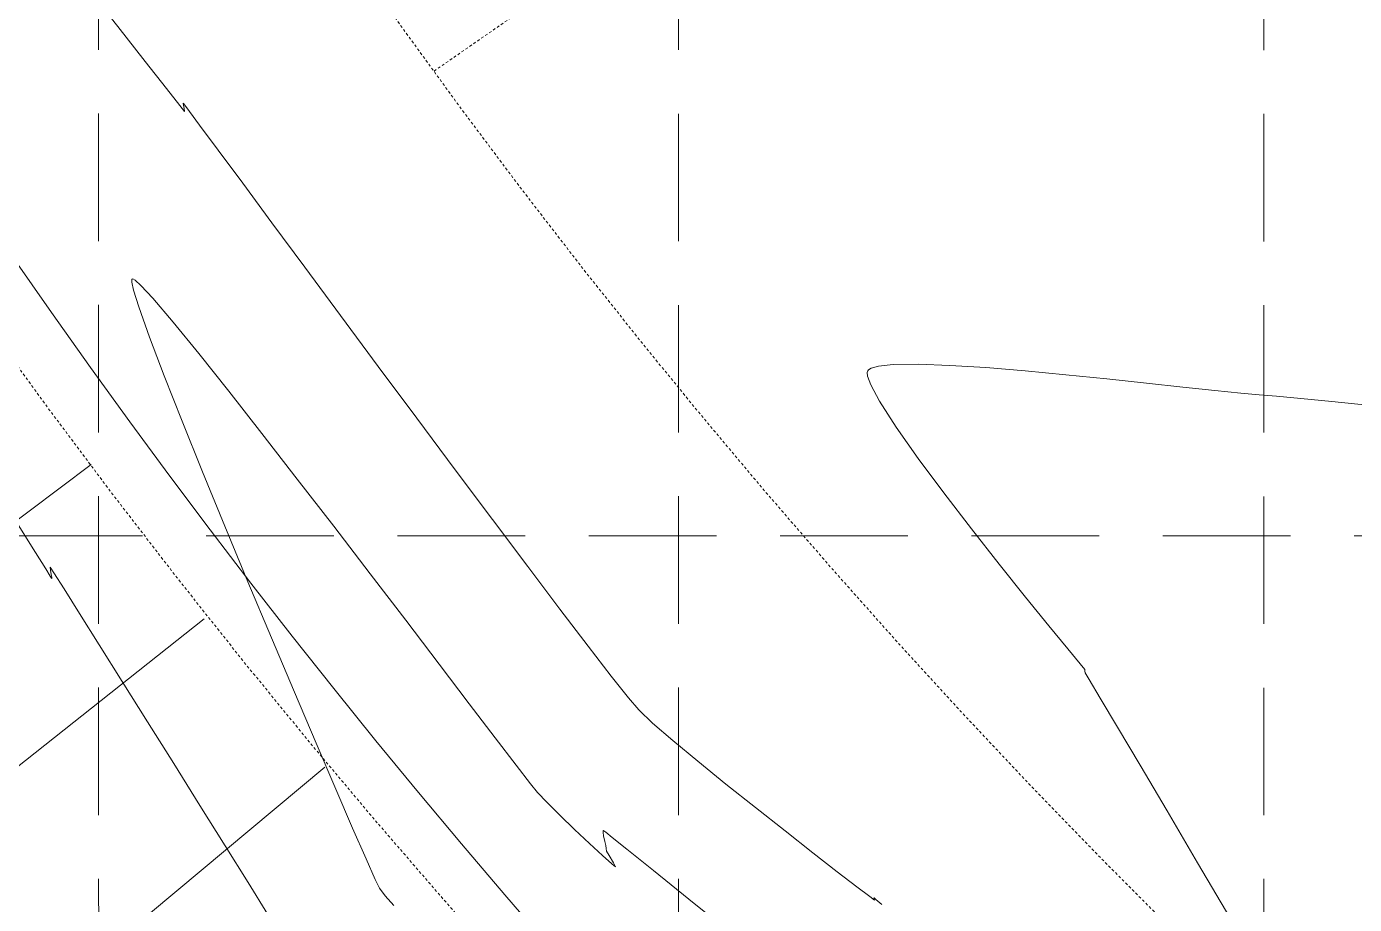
# Model space of a CAD drawing. Extents: x 2140663 to 2528301, y 336313 to 7007653.
# Drawn here: x 2527445.5 to 2527508, y 7006261.8 to 7006303.1 of the extents above; entities that cross this region are included whole.
import ezdxf

# ---------------------------------------------------------------- set-up
doc = ezdxf.new("R2010")
doc.units = 0
doc.header["$MEASUREMENT"] = 0
for name, pattern in [('HIDDEN', [0.375, 0.25, -0.125]), ('PHANTOM2', [1.25, 0.625, -0.125, 0.125, -0.125, 0.125, -0.125]), ('xdrc002pt$0$HIDDEN2', [0.1875, 0.125, -0.0625])]:
    doc.linetypes.add(name, pattern=pattern)
for name, color, linetype in [('1 EXISTING CONTOURS', 43, 'Continuous'), ('GRID', 254, 'HIDDEN'), ('LIMITS OF DISTURBANCE', 1, 'HIDDEN'), ('xdrc002ar$0$xdrc002ar$0$C-PKNG-FACE-N', 1, 'Continuous'), ('xdrc002ar$0$xdrc002ar$0$C-PKNG-STRP-N', 6, 'Continuous'), ('xdrc002bs$0$v-rail-road-exist-demo', 14, 'xdrc002bs$0$TRACKS'), ('xdrc002bs$0$v-rail-road-exst', 14, 'xdrc002bs$0$TRACKS'), ('xdrc002pt$0$V-ESMT-ACCS-N', 2, 'xdrc002pt$0$HIDDEN2'), ('xdrc002pt$0$v-prop-line', 3, 'PHANTOM2')]:
    doc.layers.add(name, color=color, linetype=linetype)
doc.linetypes.add('xdrc002bs$0$TRACKS', pattern='A,0.15,[130,ltypeshp.shx,S=0.25,R=0,X=0,Y=0],0.15', length=0.3)

msp = doc.modelspace()

# ---------------------------------------------------------------- linework, layer by layer
at = {"layer": '1 EXISTING CONTOURS', "color": 43, "lineweight": 0, "extrusion": (0.7866680289027258, 0.6173762323756077, 0), "elevation": 6313788.947605716}
msp.add_lwpolyline([(3951247.228588856, 603.0000000000007), (3951249.743475056, 603.0000000000007)], dxfattribs=at)
at = {"layer": '1 EXISTING CONTOURS', "color": 43, "lineweight": 0, "extrusion": (0.7863817918375369, 0.6177407850113062, 0), "elevation": 6315619.664060676}
msp.add_lwpolyline([(3948318.276213824, 603), (3948320.376472672, 603)], dxfattribs=at)
at = {"layer": '1 EXISTING CONTOURS', "color": 43, "lineweight": 0}
for points, elevation in [([(2527452.067771251, 7006300.190170907), (2527451.076565601, 7006301.449903605)], 603), ([(2527452.701772519, 7006299.387408196), (2527452.067771251, 7006300.190170907)], 603), ([(2527452.868163834, 7006299.491870691), (2527452.863836523, 7006299.478573804)], 603), ([(2527452.863836523, 7006299.478573804), (2527452.874076439, 7006299.40582838)], 603), ([(2527452.877235494, 7006299.481251264), (2527452.868163834, 7006299.491870691)], 603), ([(2527452.874076439, 7006299.40582838), (2527452.910853538, 7006299.244200521)], 603), ([(2527453.154310066, 7006299.112349418), (2527452.942822934, 7006299.395335079)], 603), ([(2527453.632011929, 7006298.468590055), (2527453.154310066, 7006299.112349418)], 603), ([(2527455.659302701, 7006295.727466109), (2527454.510661694, 7006297.281167077)], 603), ([(2527457.032065524, 7006293.870669992), (2527455.659302701, 7006295.727466109)], 603), ([(2527450.442974277, 7006291.19548836), (2527450.442274705, 7006291.068631938)], 604), ([(2527450.460344523, 7006291.221696549), (2527450.442974277, 7006291.19548836)], 604), ([(2527450.491466107, 7006291.223996324), (2527450.460344523, 7006291.221696549)], 604), ([(2527451.426109636, 7006290.320764299), (2527450.87322853, 7006290.91652338)], 604), ([(2527451.272952941, 7006288.491627053), (2527451.965680132, 7006286.671178601)], 604), ([(2527485.057908955, 7006286.895423099), (2527485.037657303, 7006286.831594638)], 603), ([(2527485.037657303, 7006286.831594638), (2527485.051617698, 7006286.647378313)], 603), ([(2527485.09537776, 7006286.943149249), (2527485.057908955, 7006286.895423099)], 603), ([(2527487.439566206, 7006287.211077509), (2527486.255840817, 7006287.193135932)], 603), ([(2527488.916676906, 7006287.159560665), (2527487.439566206, 7006287.211077509)], 603), ([(2527490.614832171, 7006287.051949006), (2527488.916676906, 7006287.159560665)], 603), ([(2527494.384913411, 7006286.721895659), (2527492.461691255, 7006286.901606135)], 603), ([(2527451.965680132, 7006286.671178601), (2527452.81067049, 7006284.528679647)], 604), ([(2527485.051617698, 7006286.647378313), (2527485.199479548, 7006286.239984433)], 603), ([(2527502.614544163, 7006285.850555355), (2527501.394617837, 7006285.976649789)], 603), ([(2527503.476789085, 7006285.775274941), (2527502.614544163, 7006285.850555355)], 603), ([(2527504.283129539, 7006285.7092092), (2527503.476789085, 7006285.775274941)], 603), ([(2527465.65227691, 7006282.251661521), (2527463.846946421, 7006284.676190804)], 603), ([(2527453.772724598, 7006282.144027476), (2527454.816643041, 7006279.597119373)], 604), ([(2527467.406512651, 7006279.903134123), (2527465.65227691, 7006282.251661521)], 603), ([(2527469.063784216, 7006277.693791444), (2527467.406512651, 7006279.903134123)], 603), ([(2527446.393557039, 7006277.58352684), (2527446.604806407, 7006277.247186967)], 603), ([(2527446.611539944, 7006277.52313778), (2527446.598644879, 7006277.663762839)], 603), ([(2527446.598644879, 7006277.663762839), (2527446.774206112, 7006277.397138386)], 603), ([(2527446.655817784, 7006277.321539306), (2527446.611539944, 7006277.52313778)], 603), ([(2527463.324723165, 7006275.164630746), (2527461.657409483, 7006277.348426064)], 604), ([(2527446.680908573, 7006277.1917783), (2527446.655817784, 7006277.321539306)], 603), ([(2527446.670061144, 7006277.145454069), (2527446.679092403, 7006277.132829687)], 603), ([(2527446.679092403, 7006277.132829687), (2527446.683795734, 7006277.141698009)], 603), ([(2527446.683795734, 7006277.141698009), (2527446.680908573, 7006277.1917783)], 603), ([(2527464.893997729, 7006273.104343469), (2527463.324723165, 7006275.164630746)], 604), ([(2527457.009275263, 7006274.336124514), (2527458.087590211, 7006271.781832327)], 604), ([(2527472.995119581, 7006272.532700134), (2527471.903957108, 7006273.945391611)], 603), ([(2527494.465174244, 7006273.824424632), (2527495.051207067, 7006273.112694736)], 603), ([(2527466.315411851, 7006271.236283926), (2527464.893997729, 7006273.104343469)], 604), ([(2527495.264817102, 7006272.853517332), (2527495.278048857, 7006272.770903816)], 603), ([(2527495.278048857, 7006272.770903816), (2527495.290606459, 7006272.687856775)], 603), ([(2527449.995810591, 7006272.28342582), (2527451.179296643, 7006270.39575385)], 603), ([(2527458.087590211, 7006271.781832327), (2527459.106971829, 7006269.384873348)], 604), ([(2527467.539144208, 7006269.629171812), (2527466.315411851, 7006271.236283926)], 604), ([(2527474.939029288, 7006270.332768528), (2527474.290249445, 7006270.946248249)], 603), ([(2527451.179296643, 7006270.39575385), (2527452.413314686, 7006268.425408293)], 603), ([(2527475.88872852, 7006269.509970212), (2527474.939029288, 7006270.332768528)], 603), ([(2527459.106971829, 7006269.384873348), (2527460.032220701, 7006267.225144862)], 604), ([(2527468.515373474, 7006268.351726818), (2527467.539144208, 7006269.629171812)], 604), ([(2527469.194278325, 7006267.472668637), (2527468.515373474, 7006268.351726818)], 604), ([(2527469.526037438, 7006267.060716962), (2527469.194278325, 7006267.472668637)], 604), ([(2527479.779333017, 7006266.349940015), (2527478.385281339, 7006267.462128324)], 603), ([(2527460.032220701, 7006267.225144862), (2527460.82813741, 7006265.382544156)], 604), ([(2527499.143032583, 7006266.193987154), (2527500.579366652, 7006263.759655275)], 603), ([(2527471.273098511, 7006265.327129678), (2527470.575926276, 7006265.999701423)], 604), ([(2527471.969734062, 7006264.667033271), (2527471.273098511, 7006265.327129678)], 604), ([(2527472.614931367, 7006265.188582823), (2527472.637592319, 7006265.021732486)], 604), ([(2527472.64009085, 7006265.261686957), (2527472.626747945, 7006265.269987845)], 604), ([(2527472.734331535, 7006265.190117425), (2527472.64009085, 7006265.261686957)], 604), ([(2527473.037260629, 7006264.95129539), (2527472.734331535, 7006265.190117425)], 604), ([(2527472.690842697, 7006264.762614883), (2527472.735421004, 7006264.565468169)], 604), ([(2527472.735421004, 7006264.565468169), (2527472.753979175, 7006264.429193664)], 604), ([(2527472.753979175, 7006264.429193664), (2527472.778902039, 7006264.295125716)], 604), ([(2527474.986376835, 7006263.388249392), (2527473.722266287, 7006264.404124203)], 604), ([(2527483.627777669, 7006263.337437197), (2527482.476982136, 7006264.231166818)], 603), ([(2527473.015329427, 7006263.705820424), (2527472.579316508, 7006264.09980069)], 604), ([(2527473.191256397, 7006263.565480965), (2527473.015329427, 7006263.705820424)], 604), ([(2527461.891176677, 7006262.968315218), (2527462.087900403, 7006262.556481556)], 604), ([(2527485.151305907, 7006262.163430055), (2527484.54468591, 7006262.629382397)], 603), ([(2527485.354955555, 7006262.087745021), (2527485.364981209, 7006262.037812144)], 603)]:
    msp.add_lwpolyline(points, dxfattribs=dict(at, elevation=elevation))
at = {"layer": '1 EXISTING CONTOURS', "color": 43, "lineweight": 0, "extrusion": (0.7791786015329741, 0.6268019678599605, 0), "elevation": 6360899.305051344}
msp.add_lwpolyline([(3874945.871212855, 603.0000000000007), (3874946.231458063, 603.0000000000007)], dxfattribs=at)
at = {"layer": '1 EXISTING CONTOURS', "color": 43, "lineweight": 0, "extrusion": (0.794862780529524, 0.6067892221594529, 0), "elevation": 6260325.234101382}
msp.add_lwpolyline([(4035415.413378215, 603), (4035415.521467544, 603)], dxfattribs=at)
at = {"layer": '1 EXISTING CONTOURS', "color": 43, "lineweight": 0, "extrusion": (0.9926852178563624, 0.1207313474184159, 0), "elevation": 3354845.091601299}
msp.add_lwpolyline([(6649906.896132117, 603), (6649906.757631333, 603)], dxfattribs=at)
at = {"layer": '1 EXISTING CONTOURS', "color": 43, "lineweight": 0, "extrusion": (0.8038558951927077, 0.5948240914454713, 0), "elevation": 6199223.622893886}
msp.add_lwpolyline([(4128662.539964695, 603), (4128664.017123703, 603)], dxfattribs=at)
at = {"layer": '1 EXISTING CONTOURS', "color": 43, "lineweight": 0, "extrusion": (0.8039425465044624, 0.5947069714741204, 0), "elevation": 6198622.051623211}
msp.add_lwpolyline([(4129558.810841714, 603), (4129561.418874383, 603)], dxfattribs=at)
at = {"layer": '1 EXISTING CONTOURS', "color": 43, "lineweight": 0, "extrusion": (0.8036636842088202, 0.5950837610655377, 0), "elevation": 6200557.136535457}
msp.add_lwpolyline([(4126649.871304451, 603.0000000000007), (4126652.700146844, 603.0000000000007)], dxfattribs=at)
at = {"layer": '1 EXISTING CONTOURS', "color": 43, "lineweight": 0, "extrusion": (-0.488536188385596, -0.8725436336583252, 0), "elevation": -7348045.832488342}
msp.add_lwpolyline([(-1217515.849031596, 604.0000000000007), (-1217515.973575259, 604.0000000000007)], dxfattribs=at)
at = {"layer": '1 EXISTING CONTOURS', "color": 43, "lineweight": 0, "extrusion": (-0.6702331782257016, -0.7421505822981447, 0), "elevation": -6893704.315021315}
msp.add_lwpolyline([(-2820099.491258822, 604.0000000000007), (-2820099.859233529, 604.0000000000007)], dxfattribs=at)
at = {"layer": '1 EXISTING CONTOURS', "color": 43, "lineweight": 0, "extrusion": (0.9771262846777413, 0.212659878190207, 0), "elevation": 3959595.2655874}
msp.add_lwpolyline([(6308543.858077244, 604), (6308543.482693761, 604)], dxfattribs=at)
at = {"layer": '1 EXISTING CONTOURS', "color": 43, "lineweight": 0, "extrusion": (0.9551042884162464, 0.2962698065090257, 0), "elevation": 4489731.222999739}
msp.add_lwpolyline([(5942931.018068552, 604), (5942930.189146349, 604)], dxfattribs=at)
at = {"layer": '1 EXISTING CONTOURS', "color": 43, "lineweight": 0, "extrusion": (0.9420240285210817, 0.3355454212009341, 0), "elevation": 4731847.853016121}
msp.add_lwpolyline([(5752018.913716514, 604), (5752017.407915578, 604)], dxfattribs=at)
at = {"layer": '1 EXISTING CONTOURS', "color": 43, "lineweight": 0, "extrusion": (0.7609295996232405, 0.6488344507015754, 0), "elevation": 6469135.133465663}
msp.add_lwpolyline([(3691394.653484884, 604.0000000000007), (3691396.130888605, 604.0000000000007)], dxfattribs=at)
at = {"layer": '1 EXISTING CONTOURS', "color": 43, "lineweight": 0, "extrusion": (0.8032713981578713, 0.595613180597524, 0), "elevation": 6203274.915636918}
msp.add_lwpolyline([(4122560.343253949, 603.0000000000007), (4122563.314833092, 603.0000000000007)], dxfattribs=at)
at = {"layer": '1 EXISTING CONTOURS', "color": 43, "lineweight": 0, "extrusion": (0.7747316197981199, 0.6322902160281949, 0), "elevation": 6388105.389612813}
msp.add_lwpolyline([(3829908.451133144, 604), (3829910.363705174, 604)], dxfattribs=at)
at = {"layer": '1 EXISTING CONTOURS', "color": 43, "lineweight": 0, "extrusion": (0.78221235601877, 0.6230119020464738, 0), "elevation": 6342006.065994961}
msp.add_lwpolyline([(3905768.885930005, 604.0000000000007), (3905771.149433165, 604.0000000000007)], dxfattribs=at)
at = {"layer": '1 EXISTING CONTOURS', "color": 43, "lineweight": 0, "extrusion": (0.8027510695878132, 0.5963142797850995, 0), "elevation": 6206871.907132868}
msp.add_lwpolyline([(4117139.73407414, 603), (4117142.770318402, 603)], dxfattribs=at)
at = {"layer": '1 EXISTING CONTOURS', "color": 43, "lineweight": 0, "extrusion": (0.5257164844820967, -0.8506598485550999, 0), "elevation": -4631226.411070024}
msp.add_lwpolyline([(5833350.786858407, 603), (5833350.62948456, 603)], dxfattribs=at)
at = {"layer": '1 EXISTING CONTOURS', "color": 43, "lineweight": 0, "extrusion": (0.2666266008921512, -0.9637999043871596, 0), "elevation": -6078763.970175419}
msp.add_lwpolyline([(4304052.869088173, 603.0000000000003), (4304052.516876543, 603.0000000000003)], dxfattribs=at)
at = {"layer": '1 EXISTING CONTOURS', "color": 43, "lineweight": 0, "extrusion": (0.1061362513842834, -0.9943515958362477, 0), "elevation": -6698454.934761539}
msp.add_lwpolyline([(3256831.050750659, 603.0000000000007), (3256830.359717518, 603.0000000000007)], dxfattribs=at)
at = {"layer": '1 EXISTING CONTOURS', "color": 43, "lineweight": 0, "extrusion": (-0.08113623529710862, -0.9967030206244045, 0), "elevation": -7188258.541275484}
msp.add_lwpolyline([(1950695.62856532, 603), (1950693.775597039, 603)], dxfattribs=at)
at = {"layer": '1 EXISTING CONTOURS', "color": 43, "lineweight": 0, "extrusion": (-0.1010318333602966, -0.9948831934693928, 0), "elevation": -7225794.299757414}
msp.add_lwpolyline([(1806705.62973413, 603), (1806703.692577592, 603)], dxfattribs=at)
at = {"layer": '1 EXISTING CONTOURS', "color": 43, "lineweight": 0, "extrusion": (0.8806908808928903, 0.4736914315375623, 0), "elevation": 5544750.925553536}
msp.add_lwpolyline([(4973124.31814816, 603), (4973123.45640059, 603)], dxfattribs=at)
at = {"layer": '1 EXISTING CONTOURS', "color": 43, "lineweight": 0, "extrusion": (-0.1061017011673292, -0.9943552830902036, 0), "elevation": -7234909.680566076}
msp.add_lwpolyline([(1769852.261170388, 603.0000000000007), (1769850.391691647, 603.0000000000007)], dxfattribs=at)
at = {"layer": '1 EXISTING CONTOURS', "color": 43, "lineweight": 0, "extrusion": (-0.1085529203711155, -0.9940906716587287, 0), "elevation": -7239251.189166036}
msp.add_lwpolyline([(1752011.241148353, 603), (1752009.512667294, 603)], dxfattribs=at)
at = {"layer": '1 EXISTING CONTOURS', "color": 43, "lineweight": 0, "extrusion": (-0.1080127552794141, -0.9941495082214494, 0), "elevation": -7238298.147750465}
msp.add_lwpolyline([(1755946.015874887, 603.0000000000007), (1755944.501749524, 603.0000000000007)], dxfattribs=at)
at = {"layer": '1 EXISTING CONTOURS', "color": 43, "lineweight": 0, "extrusion": (0.7868576323979108, 0.6171345609647497, 0), "elevation": 6312568.460814565}
msp.add_lwpolyline([(3953167.205812427, 604.0000000000007), (3953169.735660876, 604.0000000000007)], dxfattribs=at)
at = {"layer": '1 EXISTING CONTOURS', "color": 43, "lineweight": 0, "extrusion": (0.84083546485496, 0.5412907915733867, 0), "elevation": 5917637.34987684}
msp.add_lwpolyline([(4523028.624093725, 603.0000000000007), (4523027.157196581, 603.0000000000007)], dxfattribs=at)
at = {"layer": '1 EXISTING CONTOURS', "color": 43, "lineweight": 0, "extrusion": (-0.09321587146452781, -0.9956459216544348, 0), "elevation": -7211383.30670214}
msp.add_lwpolyline([(1863403.464515036, 603.0000000000007), (1863402.303348638, 603.0000000000007)], dxfattribs=at)
at = {"layer": '1 EXISTING CONTOURS', "color": 43, "lineweight": 0, "extrusion": (-0.09759037014307598, -0.9952266674759763, 0), "elevation": -7219502.461392436}
msp.add_lwpolyline([(1831696.265250949, 603.0000000000007), (1831694.810195583, 603.0000000000007)], dxfattribs=at)
at = {"layer": '1 EXISTING CONTOURS', "color": 43, "lineweight": 0, "extrusion": (-0.0989840519528478, -0.9950890198665626, 0), "elevation": -7222060.603321115}
msp.add_lwpolyline([(1821585.518013002, 603.0000000000007), (1821583.827371893, 603.0000000000007)], dxfattribs=at)
at = {"layer": '1 EXISTING CONTOURS', "color": 43, "lineweight": 0, "extrusion": (0.9273739066408901, 0.3741358540445081, 0), "elevation": 4965196.032698374}
msp.add_lwpolyline([(5551834.738521876, 604.0000000000003), (5551832.167118742, 604.0000000000003)], dxfattribs=at)
at = {"layer": '1 EXISTING CONTOURS', "color": 43, "lineweight": 0, "extrusion": (0.8169192004415646, 0.5767521304251202, 0), "elevation": 6105641.536589366}
msp.add_lwpolyline([(4265834.958840977, 603), (4265833.160041941, 603)], dxfattribs=at)
at = {"layer": '1 EXISTING CONTOURS', "color": 43, "lineweight": 0, "extrusion": (0.7899769820929352, 0.6131365001069001, 0), "elevation": 6292440.932047058}
msp.add_lwpolyline([(3985124.469217727, 604.0000000000003), (3985127.18069077, 604.0000000000003)], dxfattribs=at)
at = {"layer": '1 EXISTING CONTOURS', "color": 43, "lineweight": 0, "extrusion": (0.8025303609709419, 0.59661128024858, 0), "elevation": 6208412.744960241}
msp.add_lwpolyline([(4114827.130130015, 603), (4114825.112197705, 603)], dxfattribs=at)
at = {"layer": '1 EXISTING CONTOURS', "color": 43, "lineweight": 0, "extrusion": (0.7921665467129204, 0.6103049748027018, 0), "elevation": 6278136.500923398}
msp.add_lwpolyline([(4007618.92960403, 604), (4007621.737917933, 604)], dxfattribs=at)
at = {"layer": '1 EXISTING CONTOURS', "color": 43, "lineweight": 0, "extrusion": (0.7929631116978112, 0.6092696475999152, 0), "elevation": 6272919.711750517}
msp.add_lwpolyline([(4015800.394154257, 603.0000000000007), (4015798.271288084, 603.0000000000007)], dxfattribs=at)
at = {"layer": '1 EXISTING CONTOURS', "color": 43, "lineweight": 0, "extrusion": (0.8494149619904388, 0.5277255179984969, 0), "elevation": 5844242.247915816}
msp.add_lwpolyline([(4617441.648549151, 603.0000000000003), (4617439.958046018, 603.0000000000003)], dxfattribs=at)
at = {"layer": '1 EXISTING CONTOURS', "color": 43, "lineweight": 0, "extrusion": (0.9236924385391729, 0.383134805239039, 0), "elevation": 5018940.471775176}
msp.add_lwpolyline([(5503291.577225445, 604.0000000000007), (5503288.730751189, 604.0000000000007)], dxfattribs=at)
at = {"layer": '1 EXISTING CONTOURS', "color": 43, "lineweight": 0, "extrusion": (0.793728928412574, 0.6082716401419903, 0), "elevation": 6267839.246956293}
msp.add_lwpolyline([(4023701.76417905, 604), (4023704.584516812, 604)], dxfattribs=at)
at = {"layer": '1 EXISTING CONTOURS', "color": 43, "lineweight": 0, "extrusion": (0.7861625481529061, 0.6180197795230586, 0), "elevation": 6317037.225528118}
msp.add_lwpolyline([(3946035.752123968, 603.0000000000003), (3946033.639098686, 603.0000000000003)], dxfattribs=at)
at = {"layer": '1 EXISTING CONTOURS', "color": 43, "lineweight": 0, "extrusion": (0.8485954560499591, 0.5290422969587234, 0), "elevation": 5851396.710901815}
msp.add_lwpolyline([(4608370.183712624, 603.0000000000007), (4608369.275718106, 603.0000000000007)], dxfattribs=at)
at = {"layer": '1 EXISTING CONTOURS', "color": 43, "lineweight": 0, "extrusion": (0.8439698892027281, 0.5363905537191487, 0), "elevation": 5891189.98655354}
msp.add_lwpolyline([(4557388.583874369, 603), (4557387.693015692, 603)], dxfattribs=at)
at = {"layer": '1 EXISTING CONTOURS', "color": 43, "lineweight": 0, "extrusion": (0.7982389165900285, 0.6023409599563834, 0), "elevation": 6237692.19898926}
msp.add_lwpolyline([(4070282.859227464, 603), (4070285.37348112, 603)], dxfattribs=at)
at = {"layer": '1 EXISTING CONTOURS', "color": 43, "lineweight": 0, "extrusion": (0.7811004110090076, 0.6244054355317222, 0), "elevation": 6348982.398251656}
msp.add_lwpolyline([(3894427.210296406, 603.0000000000003), (3894425.222162444, 603.0000000000003)], dxfattribs=at)
at = {"layer": '1 EXISTING CONTOURS', "color": 43, "lineweight": 0, "extrusion": (0.8417237006074136, 0.5399085217291547, 0), "elevation": 5910160.500638619}
msp.add_lwpolyline([(4532759.651833339, 603), (4532759.530970759, 603)], dxfattribs=at)
at = {"layer": '1 EXISTING CONTOURS', "color": 43, "lineweight": 0, "extrusion": (0.9223916394934557, 0.3862559558020757, 0), "elevation": 5037520.404845966}
msp.add_lwpolyline([(5486286.401929487, 604.0000000000007), (5486283.548772544, 604.0000000000007)], dxfattribs=at)
at = {"layer": '1 EXISTING CONTOURS', "color": 43, "lineweight": 0, "extrusion": (0.8457156471572724, 0.5336338109165837, 0), "elevation": 5876287.794983853}
msp.add_lwpolyline([(4576586.478221894, 603.0000000000007), (4576585.11064713, 603.0000000000007)], dxfattribs=at)
at = {"layer": '1 EXISTING CONTOURS', "color": 43, "lineweight": 0, "extrusion": (0.777215870047853, 0.6292340513241149, 0), "elevation": 6372994.866370307}
msp.add_lwpolyline([(3855004.764918195, 603), (3855003.016874474, 603)], dxfattribs=at)
at = {"layer": '1 EXISTING CONTOURS', "color": 43, "lineweight": 0, "extrusion": (0.8464851956395448, 0.5324122590277965, 0), "elevation": 5869674.259685708}
msp.add_lwpolyline([(4585064.188171865, 603), (4585062.438833677, 603)], dxfattribs=at)
at = {"layer": '1 EXISTING CONTOURS', "color": 43, "lineweight": 0, "extrusion": (0.7956662036368543, 0.6057353319644778, 0), "elevation": 6254971.648766225}
msp.add_lwpolyline([(4043676.3589952, 603.0000000000007), (4043678.547632482, 603.0000000000007)], dxfattribs=at)
at = {"layer": '1 EXISTING CONTOURS', "color": 43, "lineweight": 0, "extrusion": (0.7742023941997961, 0.6329381113626383, 0), "elevation": 6391329.988385448}
msp.add_lwpolyline([(3824527.788689534, 603), (3824526.396022005, 603)], dxfattribs=at)
at = {"layer": '1 EXISTING CONTOURS', "color": 43, "lineweight": 0, "extrusion": (0.8469373128318639, 0.5316927572697805, 0), "elevation": 5865775.936326245}
msp.add_lwpolyline([(4590048.599703101, 603.0000000000007), (4590046.563559003, 603.0000000000007)], dxfattribs=at)
at = {"layer": '1 EXISTING CONTOURS', "color": 43, "lineweight": 0, "extrusion": (0.7716820544487891, 0.6360084958879844, 0), "elevation": 6406471.797910023}
msp.add_lwpolyline([(3799106.903751056, 603.0000000000007), (3799106.567890707, 603.0000000000007)], dxfattribs=at)
at = {"layer": '1 EXISTING CONTOURS', "color": 43, "lineweight": 0, "extrusion": (0.7830716821455473, 0.6219314597459618, 0), "elevation": 6336613.833505966}
msp.add_lwpolyline([(3914497.34487547, 603), (3914498.648428419, 603)], dxfattribs=at)
at = {"layer": '1 EXISTING CONTOURS', "color": 43, "lineweight": 0, "extrusion": (0.8595673975944723, 0.5110223957838507, 0), "elevation": 5752914.803842409}
msp.add_lwpolyline([(4730756.882400166, 603), (4730756.523281705, 603)], dxfattribs=at)
at = {"layer": '1 EXISTING CONTOURS', "color": 43, "lineweight": 0, "extrusion": (0.8593381754783215, 0.5114077631064957, 0), "elevation": 5755035.434409749}
msp.add_lwpolyline([(4728176.516536761, 603), (4728175.499888279, 603)], dxfattribs=at)
at = {"layer": '1 EXISTING CONTOURS', "color": 43, "lineweight": 0, "extrusion": (0.7595592511485155, 0.6504381169601813, 0), "elevation": 6476912.160389534}
msp.add_lwpolyline([(3677712.295260801, 603.0000000000007), (3677713.040003865, 603.0000000000007)], dxfattribs=at)
at = {"layer": '1 EXISTING CONTOURS', "color": 43, "lineweight": 0, "extrusion": (0.8596487316081844, 0.5108855627676709, 0), "elevation": 5752161.686429821}
msp.add_lwpolyline([(4731671.199716275, 603.0000000000007), (4731669.60756764, 603.0000000000007)], dxfattribs=at)
at = {"layer": '1 EXISTING CONTOURS', "color": 43, "lineweight": 0, "extrusion": (0.8600883257813364, 0.510145147830162, 0), "elevation": 5748085.212233499}
msp.add_lwpolyline([(4736620.919486067, 603), (4736618.833865819, 603)], dxfattribs=at)
at = {"layer": '1 EXISTING CONTOURS', "color": 43, "lineweight": 0, "extrusion": (0.6390915297481929, 0.7691306888976117, 0), "elevation": 7004025.326934908}
msp.add_lwpolyline([(2533686.700803517, 603.0000000000007), (2533688.227485115, 603.0000000000007)], dxfattribs=at)
at = {"layer": '1 EXISTING CONTOURS', "color": 43, "lineweight": 0, "extrusion": (0.8477312418664311, 0.5304260000825738, 0), "elevation": 5858907.309491721}
msp.add_lwpolyline([(4598806.159127381, 603), (4598803.832320166, 603)], dxfattribs=at)
at = {"layer": '1 EXISTING CONTOURS', "color": 43, "lineweight": 0, "extrusion": (-0.6297980508768733, -0.7767589169824131, 0), "elevation": -7033981.686655533}
msp.add_lwpolyline([(-2449292.218322886, 603), (-2449293.92069813, 603)], dxfattribs=at)
at = {"layer": '1 EXISTING CONTOURS', "color": 43, "lineweight": 0, "extrusion": (0.8606230717010251, 0.5092425045652536, 0), "elevation": 5743112.620475297}
msp.add_lwpolyline([(4742646.836205199, 603.0000000000007), (4742644.339139831, 603.0000000000007)], dxfattribs=at)
at = {"layer": '1 EXISTING CONTOURS', "color": 43, "lineweight": 0, "extrusion": (0.7209186283657776, 0.6930197192542259, 0), "elevation": 6677581.095385413}
msp.add_lwpolyline([(3299361.584996886, 604.0000000000007), (3299362.218018323, 604.0000000000007)], dxfattribs=at)
at = {"layer": '1 EXISTING CONTOURS', "color": 43, "lineweight": 0, "extrusion": (0.8479618754694505, 0.5300572212038359, 0), "elevation": 5856906.462146271}
msp.add_lwpolyline([(4601351.784318103, 603), (4601349.55054219, 603)], dxfattribs=at)
at = {"layer": '1 EXISTING CONTOURS', "color": 43, "lineweight": 0, "extrusion": (-0.7032966791265017, -0.7108964630166861, 0), "elevation": -6758291.380780705}
msp.add_lwpolyline([(-3130713.717862194, 604), (-3130714.577611159, 604)], dxfattribs=at)
at = {"layer": '1 EXISTING CONTOURS', "color": 43, "lineweight": 0, "extrusion": (-0.6192708317824016, -0.7851774556770797, 0), "elevation": -7066356.891702602}
msp.add_lwpolyline([(-2354254.478309861, 603), (-2354256.24780444, 603)], dxfattribs=at)
at = {"layer": '1 EXISTING CONTOURS', "color": 43, "lineweight": 0, "extrusion": (0.916402572977647, 0.4002578222095708, 0), "elevation": 5120484.129844768}
msp.add_lwpolyline([(5408923.656737406, 604.0000000000007), (5408922.079291329, 604.0000000000007)], dxfattribs=at)
at = {"layer": '1 EXISTING CONTOURS', "color": 43, "lineweight": 0, "extrusion": (0.9990351755155477, -0.04391717298072478, 0), "elevation": 2217338.687232876}
msp.add_lwpolyline([(7110504.891685152, 604), (7110504.824418297, 604)], dxfattribs=at)
at = {"layer": '1 EXISTING CONTOURS', "color": 43, "lineweight": 0, "extrusion": (0.8483876003765465, -0.5293755562238642, 0), "elevation": -1564669.137527663}
msp.add_lwpolyline([(7282010.807631809, 604.0000000000003), (7282010.790890562, 604.0000000000003)], dxfattribs=at)
at = {"layer": '1 EXISTING CONTOURS', "color": 43, "lineweight": 0, "extrusion": (0.9795296747624181, 0.2012998168400352, 0), "elevation": 3886094.316279212}
msp.add_lwpolyline([(6354064.719021395, 604.0000000000003), (6354064.454488721, 604.0000000000003)], dxfattribs=at)
at = {"layer": '1 EXISTING CONTOURS', "color": 43, "lineweight": 0, "extrusion": (-0.6241152866908718, -0.7813322653767545, 0), "elevation": -7051655.425478752}
msp.add_lwpolyline([(-2397919.94811349, 604.0000000000007), (-2397920.824828416, 604.0000000000007)], dxfattribs=at)
at = {"layer": '1 EXISTING CONTOURS', "color": 43, "lineweight": 0, "extrusion": (0.6159736365121788, 0.7877667669570494, 0), "elevation": 7076164.694400598}
msp.add_lwpolyline([(2324607.357404217, 603), (2324609.018151945, 603)], dxfattribs=at)
at = {"layer": '1 EXISTING CONTOURS', "color": 43, "lineweight": 0, "extrusion": (0.8482291127956948, 0.5296294668972154, 0), "elevation": 5854584.932579331}
msp.add_lwpolyline([(4604303.015638811, 603), (4604300.969853706, 603)], dxfattribs=at)
at = {"layer": '1 EXISTING CONTOURS', "color": 43, "lineweight": 0, "extrusion": (-0.6812192709909792, -0.73207943887977, 0), "elevation": -6850904.918757249}
msp.add_lwpolyline([(-2922491.414786462, 604), (-2922492.247459002, 604)], dxfattribs=at)
at = {"layer": '1 EXISTING CONTOURS', "color": 43, "lineweight": 0, "extrusion": (0.8552122021185192, 0.5182780039202831, 0), "elevation": 5792718.234855132}
msp.add_lwpolyline([(4681909.169646619, 604), (4681908.932372901, 604)], dxfattribs=at)
at = {"layer": '1 EXISTING CONTOURS', "color": 43, "lineweight": 0, "extrusion": (0.9134115963090587, 0.4070371675021058, 0), "elevation": 5160422.434027926}
msp.add_lwpolyline([(5370831.973374206, 604), (5370830.912895777, 604)], dxfattribs=at)
at = {"layer": '1 EXISTING CONTOURS', "color": 43, "lineweight": 0, "extrusion": (0.853750028180048, 0.5206830988063348, 0), "elevation": 5805873.359786311}
msp.add_lwpolyline([(4665585.743460296, 604), (4665585.352118948, 604)], dxfattribs=at)
at = {"layer": '1 EXISTING CONTOURS', "color": 43, "lineweight": 0, "extrusion": (0.9137975975886684, 0.4061698544219874, 0), "elevation": 5155331.982573343}
msp.add_lwpolyline([(5375723.606849569, 604.0000000000003), (5375723.396061438, 604.0000000000003)], dxfattribs=at)
at = {"layer": '1 EXISTING CONTOURS', "color": 43, "lineweight": 0, "extrusion": (0.8620083204174497, 0.5068941265501975, 0), "elevation": 5730160.478104744}
msp.add_lwpolyline([(4758282.457328915, 603.0000000000007), (4758279.38344088, 603.0000000000007)], dxfattribs=at)
at = {"layer": '1 EXISTING CONTOURS', "color": 43, "lineweight": 0, "extrusion": (0.6275757986520617, 0.7785554681242866, 0), "elevation": 7040946.805189107}
msp.add_lwpolyline([(2429179.737646999, 604), (2429181.870256271, 604)], dxfattribs=at)
at = {"layer": '1 EXISTING CONTOURS', "color": 43, "lineweight": 0, "extrusion": (-0.6111960362210507, -0.7914792513437584, 0), "elevation": -7090100.035943329}
msp.add_lwpolyline([(-2281748.372591272, 603.0000000000007), (-2281749.531065408, 603.0000000000007)], dxfattribs=at)
at = {"layer": '1 EXISTING CONTOURS', "color": 43, "lineweight": 0, "extrusion": (0.8485877402223088, 0.5290546731145992, 0), "elevation": 5851464.191279732}
msp.add_lwpolyline([(4608266.373806069, 603), (4608264.610971055, 603)], dxfattribs=at)
at = {"layer": '1 EXISTING CONTOURS', "color": 43, "lineweight": 0, "extrusion": (0.7919323728901666, 0.6106088082959091, 0), "elevation": 6279664.678882356}
msp.add_lwpolyline([(4005195.517940009, 604.0000000000007), (4005195.067728984, 604.0000000000007)], dxfattribs=at)
at = {"layer": '1 EXISTING CONTOURS', "color": 43, "lineweight": 0, "extrusion": (0.7421881920443962, 0.6701915305268117, 0), "elevation": 6571390.308562379}
msp.add_lwpolyline([(3506081.205890076, 604), (3506080.592586389, 604)], dxfattribs=at)
at = {"layer": '1 EXISTING CONTOURS', "color": 43, "lineweight": 0, "extrusion": (-0.6282050480229517, -0.7780478247758815, 0), "elevation": -7038980.535952199}
msp.add_lwpolyline([(-2434868.91545349, 604), (-2434871.480342135, 604)], dxfattribs=at)
at = {"layer": '1 EXISTING CONTOURS', "color": 43, "lineweight": 0, "extrusion": (-0.6057133856228799, -0.7956829107611075, 0), "elevation": -7105694.659862502}
msp.add_lwpolyline([(-2232709.757071063, 603.0000000000007), (-2232710.033476141, 603.0000000000007)], dxfattribs=at)
at = {"layer": '1 EXISTING CONTOURS', "color": 43, "lineweight": 0, "extrusion": (0.9959413215792432, -0.09000491081597045, 0), "elevation": 1886629.104834222}
msp.add_lwpolyline([(7205312.042604411, 603.0000000000007), (7205312.038778858, 603.0000000000007)], dxfattribs=at)
at = {"layer": '1 EXISTING CONTOURS', "color": 43, "lineweight": 0, "extrusion": (0.9877865959542915, 0.1558128391790395, 0), "elevation": 3588281.743019889}
msp.add_lwpolyline([(6526877.131376783, 603), (6526877.108878194, 603)], dxfattribs=at)
at = {"layer": '1 EXISTING CONTOURS', "color": 43, "lineweight": 0, "extrusion": (-0.6456839459145827, -0.7636047681806174, 0), "elevation": -6981971.872392594}
msp.add_lwpolyline([(-2593831.087488536, 603.0000000000007), (-2593831.101599776, 603.0000000000007)], dxfattribs=at)
at = {"layer": '1 EXISTING CONTOURS', "color": 43, "lineweight": 0, "extrusion": (-0.6515288753040054, -0.7586238360644212, 0), "elevation": -6961847.129937986}
msp.add_lwpolyline([(-2647371.317102402, 603), (-2647371.427789746, 603)], dxfattribs=at)
at = {"layer": '1 EXISTING CONTOURS', "color": 43, "lineweight": 0, "extrusion": (0.9889888950448369, 0.1479897478813751, 0), "elevation": 3536509.910921433}
msp.add_lwpolyline([(6555073.429232985, 603.0000000000003), (6555073.386963204, 603.0000000000003)], dxfattribs=at)
at = {"layer": '1 EXISTING CONTOURS', "color": 43, "lineweight": 0, "extrusion": (-0.6523551179024836, -0.7579134516199306, 0), "elevation": -6958958.306519005}
msp.add_lwpolyline([(-2654955.312822036, 603.0000000000007), (-2654955.675594694, 603.0000000000007)], dxfattribs=at)
at = {"layer": 'GRID', "color": 253, "linetype": 'HIDDEN', "lineweight": 0, "ltscale": 24}
for p, q in [((2527448.923389785, 7006032.003245368), (2527448.642908241, 7007623.487741725)), ((2527476.162591924, 7006031.998962794), (2527476.168752994, 7007623.471191216)), ((2527503.695680559, 7006031.994634018), (2527503.666313902, 7007623.464716725)), ((2527228.947377252, 7006279.146858971), (2528272.331315909, 7006279.146858971))]:
    msp.add_line(p, q, dxfattribs=at)
at = {"layer": 'LIMITS OF DISTURBANCE', "ltscale": 70, "const_width": 6}
msp.add_lwpolyline([(2527323.279507909, 7007478.034385583), (2527323.279507909, 7007463.102355542), (2527345.362386929, 7006446.874516389, 0.3527120601780434), (2527681.725039883, 7006131.321992346), (2528205.897920626, 7006144.525554366), (2528183.386823632, 7007495.015237641)], format="xyb", close=True, dxfattribs=at)
at = {"layer": 'xdrc002ar$0$xdrc002ar$0$C-PKNG-FACE-N', "color": 7, "linetype": 'Continuous', "lineweight": 0}
msp.add_arc((2527731.944868506, 7006495.461958744), 372.7365509038806, 212.5615500005456, 241.6352742684922, dxfattribs=at)
at = {"layer": 'xdrc002ar$0$xdrc002ar$0$C-PKNG-STRP-N', "color": 7, "linetype": 'Continuous', "lineweight": 0}
for p, q in [((2527448.534097433, 7006282.496203871), (2527433.961500568, 7006271.545794047)), ((2527453.849009545, 7006275.233171142), (2527439.737908383, 7006264.058352817)), ((2527459.525472078, 7006268.249067168), (2527445.70240517, 7006256.719862406))]:
    msp.add_line(p, q, dxfattribs=at)
at = {"layer": 'xdrc002bs$0$v-rail-road-exist-demo', "color": 7, "lineweight": 0, "ltscale": 0.1}
msp.add_lwpolyline([(2527406.993449498, 7006362.756524464, 0.2893170627698015), (2527718.472789923, 7006137.537521685, 0.2893170627698015)], format="xyb", dxfattribs=at)
at = {"layer": 'xdrc002bs$0$v-rail-road-exst', "color": 7, "lineweight": 0, "ltscale": 0.1}
msp.add_lwpolyline([(2527329.612689179, 7006488.599018269, 0.1754023176800247), (2527409.052752624, 7006268.680676657, 0.02902946981657823), (2527447.886468883, 7006227.158564671, 0.06767570571352022), (2527510.611701932, 7006181.840893986, 0.01454100416896879), (2527558.661133012, 7006157.949311711, 0.01454100416896879)], format="xyb", dxfattribs=at)
at = {"layer": 'xdrc002pt$0$V-ESMT-ACCS-N', "color": 7, "lineweight": 0}
msp.add_line((2527476.967837545, 7006309.544364433), (2527464.643342484, 7006300.994111716), dxfattribs=at)
for centre, radius, start, end in [((2527731.941730154, 7006495.772756338), 330.7353770566877, 214.0606279591491, 239.6416565871911), ((2527731.94173015, 7006495.772756336), 354.7352810526592, 214.0303340367748, 239.6416565874441)]:
    msp.add_arc(centre, radius, start, end, dxfattribs=at)
at = {"layer": 'xdrc002pt$0$v-prop-line', "color": 7, "lineweight": 0}
msp.add_arc((2527731.94322961, 7006495.76971355), 379.6700000006037, 181.1630531336929, 242.8448308904258, dxfattribs=at)

doc.saveas('drawing.dxf')
